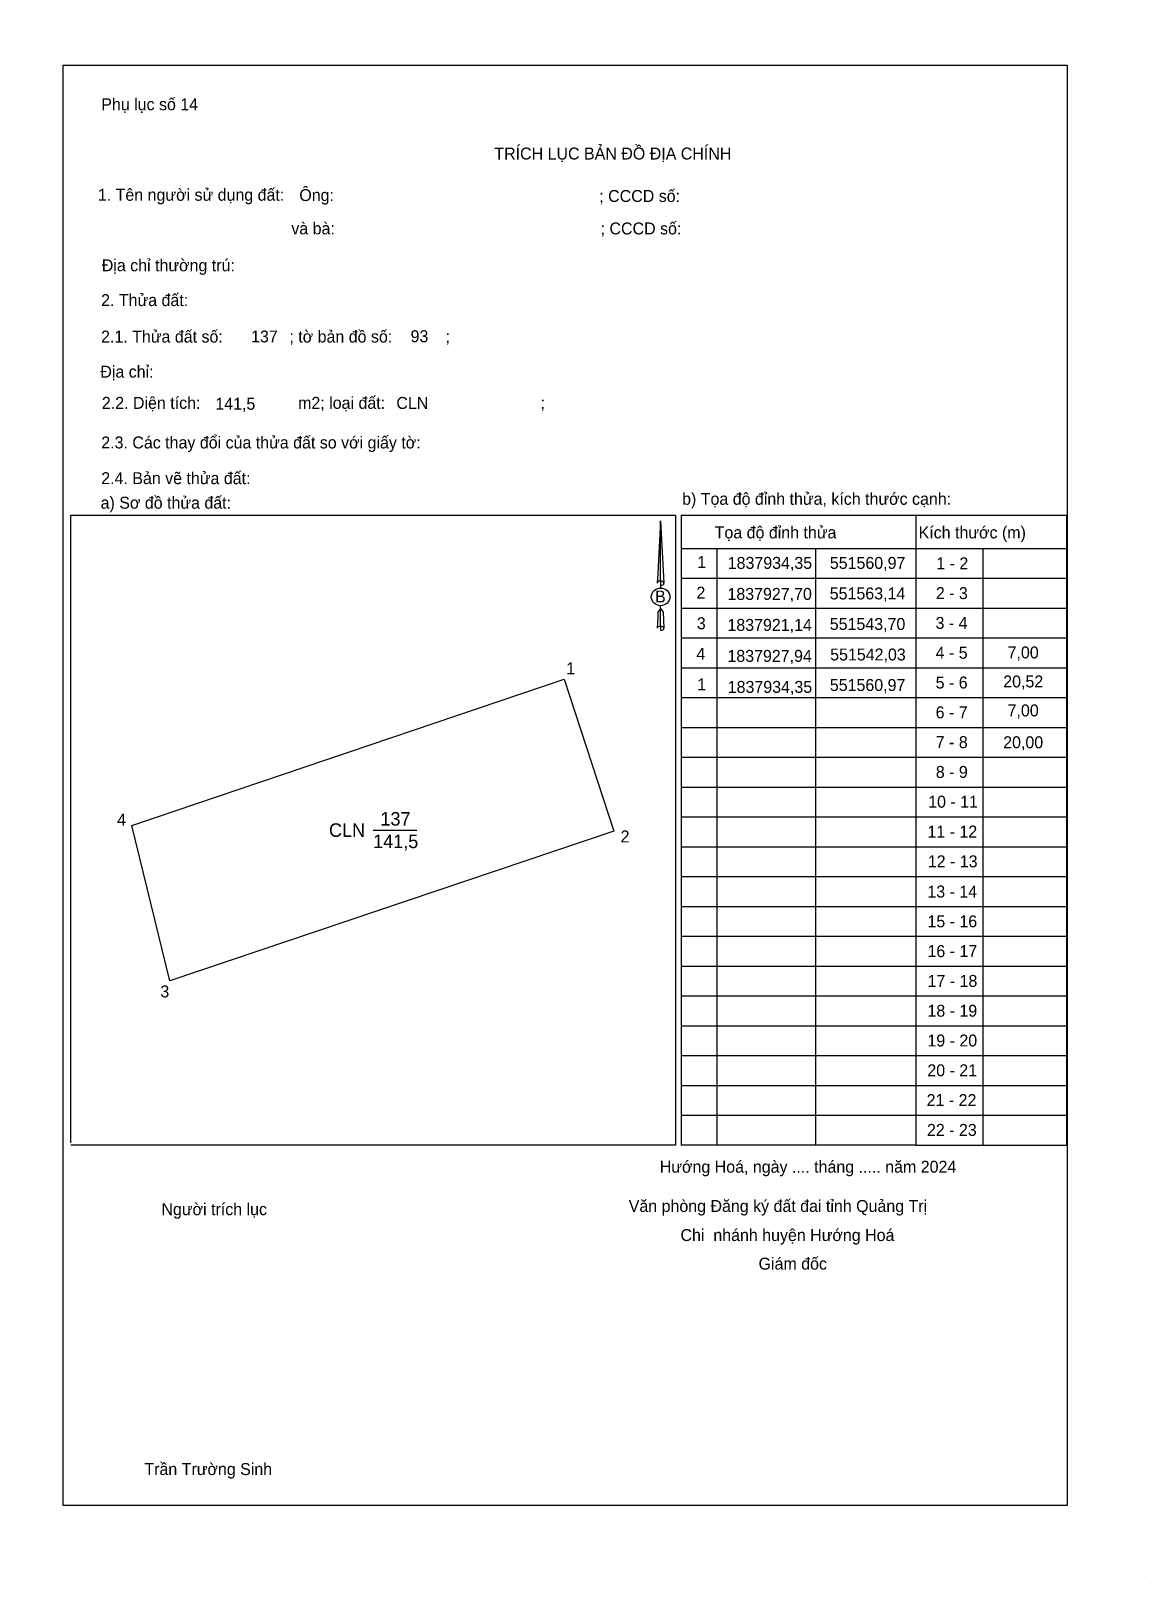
# Model space of a CAD drawing. Extents: x 551537.6 to 551586.4, y 1837895.1 to 1837962.7.
import ezdxf

# ---------------------------------------------------------------- set-up
doc = ezdxf.new("R2010")
doc.units = 0
for name, color, linetype in [('CanhThua', 7, 'Continuous'), ('hsktNoiDung', 7, 'Continuous'), ('hsktTemplate', 7, 'Continuous'), ('NhanDiaChinhThua', 7, 'Continuous'), ('SoHieuDinhThua', 7, 'Continuous')]:
    doc.layers.add(name, color=color, linetype=linetype)

msp = doc.modelspace()

# ---------------------------------------------------------------- linework, layer by layer
at = {"layer": 'CanhThua'}
for p, q in [((551542.03, 1837927.94), (551560.97, 1837934.35)), ((551560.97, 1837934.35), (551563.144, 1837927.698)), ((551543.7, 1837921.14), (551542.03, 1837927.94)), ((551563.144, 1837927.698), (551543.7, 1837921.14))]:
    msp.add_line(p, q, dxfattribs=at)
at = {"layer": 'hsktTemplate'}
for p, q in [((551537.614, 1837962.727), (551537.614, 1837962.727)), ((551539.023, 1837961.224), (551582.988, 1837961.224)), ((551539.023, 1837898.172), (551539.023, 1837961.224)), ((551582.988, 1837961.224), (551582.988, 1837898.172)), ((551539.361, 1837941.533), (551565.846, 1837941.533)), ((551539.361, 1837914.049), (551539.361, 1837941.533)), ((551565.189, 1837941.279), (551565.064, 1837938.978)), ((551565.189, 1837941.279), (551565.327, 1837938.551)), ((551565.189, 1837941.279), (551565.327, 1837938.551)), ((551565.189, 1837938.643), (551565.189, 1837941.279)), ((551565.189, 1837941.279), (551565.327, 1837938.551)), ((551565.846, 1837941.533), (551565.846, 1837913.95)), ((551566.093, 1837941.533), (551566.093, 1837913.95)), ((551566.093, 1837941.533), (551576.381, 1837941.533)), ((551576.381, 1837913.95), (551576.381, 1837941.533)), ((551576.381, 1837941.533), (551582.964, 1837941.533)), ((551582.964, 1837941.533), (551582.964, 1837913.95)), ((551566.128, 1837940.074), (551582.964, 1837940.074)), ((551567.648, 1837940.074), (551567.648, 1837913.95)), ((551571.971, 1837940.074), (551571.971, 1837913.95)), ((551579.306, 1837940.074), (551579.306, 1837913.95)), ((551565.064, 1837938.978), (551565.034, 1837938.551)), ((551565.189, 1837938.643), (551565.189, 1837938.543)), ((551565.327, 1837938.551), (551565.327, 1837938.551)), ((551566.093, 1837938.768), (551582.964, 1837938.768)), ((551565.189, 1837938.543), (551565.189, 1837938.463)), ((551565.189, 1837938.463), (551565.189, 1837938.358)), ((551565.189, 1837938.463), (551565.189, 1837938.358)), ((551565.189, 1837938.463), (551565.189, 1837938.358)), ((551565.072, 1837937.287), (551565.064, 1837937.011)), ((551565.189, 1837937.442), (551565.072, 1837937.287)), ((551565.189, 1837937.442), (551565.189, 1837937.563)), ((551565.189, 1837937.442), (551565.189, 1837937.563)), ((551565.189, 1837937.442), (551565.189, 1837937.563)), ((551565.189, 1837937.442), (551565.298, 1837937.287)), ((551565.189, 1837937.442), (551565.298, 1837937.287)), ((551565.189, 1837937.442), (551565.298, 1837937.287)), ((551565.189, 1837936.672), (551565.189, 1837937.442)), ((551565.298, 1837937.287), (551565.327, 1837936.58)), ((551565.298, 1837937.287), (551565.327, 1837936.58)), ((551565.298, 1837937.287), (551565.327, 1837936.58)), ((551566.093, 1837937.462), (551582.964, 1837937.462)), ((551565.064, 1837937.011), (551565.034, 1837936.58)), ((551565.189, 1837936.672), (551565.189, 1837936.563)), ((551565.189, 1837936.563), (551565.189, 1837936.488)), ((551565.327, 1837936.58), (551565.327, 1837936.58)), ((551566.093, 1837936.156), (551582.964, 1837936.156)), ((551566.093, 1837934.85), (551582.964, 1837934.85)), ((551566.093, 1837933.543), (551582.964, 1837933.543)), ((551566.093, 1837932.237), (551582.964, 1837932.237)), ((551566.093, 1837930.931), (551582.964, 1837930.931)), ((551566.093, 1837929.625), (551582.964, 1837929.625)), ((551566.093, 1837928.318), (551582.964, 1837928.318)), ((551566.093, 1837927.012), (551582.964, 1837927.012)), ((551566.093, 1837925.706), (551582.964, 1837925.706)), ((551566.093, 1837924.4), (551582.964, 1837924.4)), ((551566.093, 1837923.094), (551582.964, 1837923.094)), ((551566.093, 1837921.787), (551582.964, 1837921.787)), ((551566.093, 1837920.481), (551582.964, 1837920.481)), ((551566.093, 1837919.175), (551582.964, 1837919.175)), ((551566.093, 1837917.869), (551582.964, 1837917.869)), ((551566.093, 1837916.562), (551582.964, 1837916.562)), ((551566.093, 1837915.256), (551582.964, 1837915.256)), ((551565.846, 1837913.95), (551539.361, 1837913.95)), ((551576.381, 1837913.95), (551566.093, 1837913.95)), ((551576.381, 1837913.95), (551582.964, 1837913.95)), ((551582.988, 1837898.172), (551539.023, 1837898.172)), ((551586.364, 1837895.081), (551586.364, 1837895.081))]:
    msp.add_line(p, q, dxfattribs=at)
for centre, start_param, end_param in [((551565.19, 1837938.548), 1.570796, 3.074452), ((551565.19, 1837938.548), 0.067141, 1.570796), ((551565.19, 1837938.548), 4.712389, 6.283185), ((551565.19, 1837936.573), 2.491069, 3.074278), ((551565.19, 1837936.573), 1.570796, 2.491069), ((551565.19, 1837936.573), 0.067141, 1.570796), ((551565.19, 1837936.573), 4.712389, 6.283185)]:
    msp.add_ellipse(centre, major_axis=(0.149, 0), ratio=0.614131, start_param=start_param, end_param=end_param, dxfattribs=at)
msp.add_ellipse((551565.19, 1837937.951), major_axis=(0.406, 0), ratio=0.952727, dxfattribs=at)
at = {"layer": 'NhanDiaChinhThua'}
msp.add_line((551552.6, 1837927.74), (551554.51, 1837927.74), dxfattribs=at)

# ---------------------------------------------------------------- texts
at = {"layer": 'hsktNoiDung'}
for s, height, p in [('137', 0.5232, (551547.257, 1837949.088)), ('93', 0.5232, (551554.241, 1837949.098)), ('CLN', 0.5232, (551553.618, 1837946.178)), ('141,5', 0.5232, (551545.69, 1837946.143)), ('1', 0.523, (551566.792, 1837939.211)), ('1837934,35', 0.5232, (551568.13, 1837939.175)), ('551560,97', 0.5232, (551572.602, 1837939.174)), ('2', 0.523, (551566.76, 1837937.872)), ('1837927,70', 0.5232, (551568.118, 1837937.818)), ('551563,14', 0.5232, (551572.598, 1837937.838)), ('3', 0.523, (551566.777, 1837936.533)), ('1837921,14', 0.5232, (551568.117, 1837936.461)), ('551543,70', 0.5232, (551572.599, 1837936.502)), ('4', 0.523, (551566.758, 1837935.194)), ('1837927,94', 0.5232, (551568.117, 1837935.104)), ('551542,03', 0.5232, (551572.617, 1837935.166)), ('7,00', 0.5232, (551580.386, 1837935.256)), ('20,52', 0.5232, (551580.195, 1837933.986)), ('1', 0.523, (551566.792, 1837933.855)), ('1837934,35', 0.5232, (551568.13, 1837933.747)), ('551560,97', 0.5232, (551572.602, 1837933.83)), ('7,00', 0.5232, (551580.386, 1837932.717)), ('20,00', 0.5232, (551580.193, 1837931.323))]:
    msp.add_text(s, height=height, dxfattribs=at).set_placement(p)
at = {"layer": 'hsktTemplate'}
for s, height, p in [('Phụ lục số 14', 0.52323, (551540.696, 1837959.253)), (' TRÍCH LỤC BẢN ĐỒ ĐỊA CHÍNH', 0.52323, (551557.716, 1837957.097)), ('1. Tên người sử dụng đất:', 0.52323, (551540.547, 1837955.292)), ('Ông:', 0.5232, (551549.369, 1837955.278)), ('; CCCD số:', 0.5232, (551562.504, 1837955.238)), ('và bà:', 0.5232, (551549.02, 1837953.821)), ('; CCCD số:', 0.5232, (551562.563, 1837953.817)), ('Địa chỉ thường trú:', 0.52323, (551540.719, 1837952.204)), ('2. Thửa đất:', 0.52323, (551540.689, 1837950.681)), ('2.1. Thửa đất số:               ; tờ bản đồ số:            ;', 0.52323, (551540.688, 1837949.084)), ('Địa chỉ:', 0.5232, (551540.654, 1837947.548)), ('2.2. Diện tích:                      m2; loại đất:                                   ;', 0.52323, (551540.722, 1837946.182)), ('2.3. Các thay đổi của thửa đất so với giấy tờ:', 0.52323, (551540.696, 1837944.448)), ('2.4. Bản vẽ thửa đất:', 0.52323, (551540.694, 1837942.885)), ('a) Sơ đồ thửa đất:', 0.52323, (551540.668, 1837941.81)), ('b) Tọa độ đỉnh thửa, kích thước cạnh:', 0.52323, (551566.132, 1837941.981)), ('Tọa độ đỉnh thửa', 0.52323, (551567.559, 1837940.51)), ('Kích thước (m)', 0.52323, (551576.489, 1837940.51)), ('1 - 2', 0.5232, (551577.264, 1837939.158)), ('B', 0.523, (551564.947, 1837937.706)), ('2 - 3', 0.5232, (551577.243, 1837937.853)), ('3 - 4', 0.5232, (551577.231, 1837936.547)), ('4 - 5', 0.5232, (551577.234, 1837935.242)), ('5 - 6', 0.5232, (551577.236, 1837933.938)), ('6 - 7', 0.5232, (551577.236, 1837932.633)), ('7 - 8', 0.5232, (551577.239, 1837931.329)), ('8 - 9', 0.5232, (551577.242, 1837930.024)), ('10 - 11', 0.5232, (551576.908, 1837928.72)), ('11 - 12', 0.5232, (551576.877, 1837927.415)), ('12 - 13', 0.5232, (551576.893, 1837926.111)), ('13 - 14', 0.5232, (551576.874, 1837924.789)), ('15 - 16', 0.5232, (551576.876, 1837923.485)), ('16 - 17', 0.5232, (551576.878, 1837922.18)), ('17 - 18', 0.5232, (551576.883, 1837920.876)), ('18 - 19', 0.5232, (551576.877, 1837919.571)), ('19 - 20', 0.5232, (551576.875, 1837918.267)), ('20 - 21', 0.5232, (551576.872, 1837916.962)), ('21 - 22', 0.5232, (551576.84, 1837915.658)), ('22 - 23', 0.5232, (551576.856, 1837914.353)), ('Hướng Hoá, ngày .... tháng ..... năm 2024', 0.52323, (551565.154, 1837912.741)), ('Văn phòng Đăng ký đất đai tỉnh Quảng Trị', 0.52323, (551563.795, 1837911.022)), ('Người trích lục', 0.52323, (551543.332, 1837910.882)), (' Chi  nhánh huyện Hướng Hoá', 0.52323, (551565.867, 1837909.75)), (' Giám đốc', 0.5232, (551569.287, 1837908.498)), ('Trần Trường Sinh', 0.52323, (551542.585, 1837899.505))]:
    msp.add_text(s, height=height, dxfattribs=at).set_placement(p)
at = {"layer": 'NhanDiaChinhThua'}
for s, p in [('137', (551552.919, 1837927.937)), ('CLN', (551550.668, 1837927.444)), ('141,5', (551552.6, 1837926.951))]:
    msp.add_text(s, height=0.5917, dxfattribs=at).set_placement(p)
at = {"layer": 'SoHieuDinhThua'}
for s, p in [('1', (551561.059, 1837934.558)), ('4', (551541.386, 1837927.93)), ('2', (551563.437, 1837927.197)), ('3', (551543.283, 1837920.413))]:
    msp.add_text(s, height=0.528, dxfattribs=at).set_placement(p)

doc.saveas('drawing.dxf')
